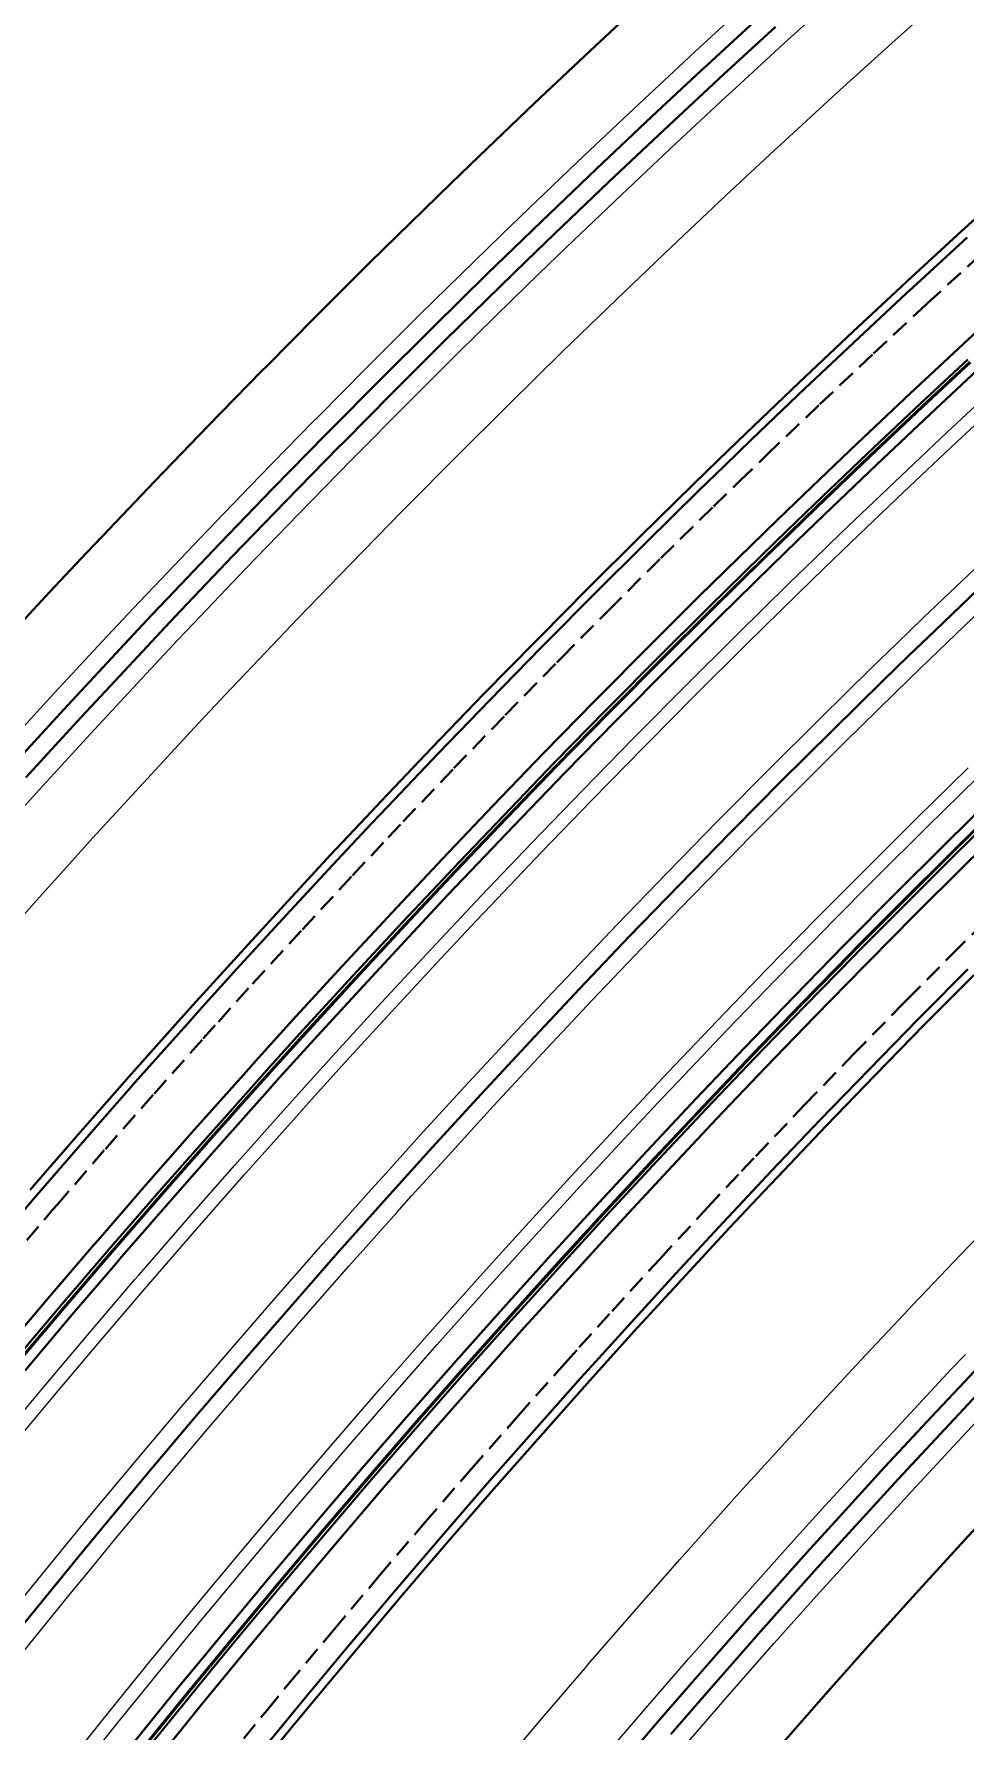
# Model space of a CAD drawing. Header units: feet. Extents: x 85617 to 85865, y 436878 to 437298.
# Drawn here: x 85705.19 to 85731.01, y 437160.86 to 437207.9 of the extents above; entities that cross this region are included whole.
import ezdxf

# ---------------------------------------------------------------- set-up
doc = ezdxf.new("R2010")
doc.units = ezdxf.units.FT
doc.header["$MEASUREMENT"] = 0
for name, pattern in [('( Dashed )', [0.75, 0.5, -0.25]), ('AM-AS', [16, 10, -2, 2, -2]), ('BV-GELEIDERAIL', [16, 10, -3, -3]), ('VW-3-3_STREEP15-N', [6, 3, -3]), ('VW-DOORGETROKKEN_015-N', [0])]:
    doc.linetypes.add(name, pattern=pattern)
for name, color, linetype, lineweight in [('N-WE-AM-AS-G', 10, 'AM-AS', 13), ('N-WE-BV-GELEIDECONSTRUCTIE_ACHTERZIJDE-G', 210, 'Continuous', 40), ('N-WE-BV-GELEIDECONSTRUCTIE_GELEIDERAIL-G', 210, 'BV-GELEIDERAIL', 40), ('N-WE-BV-GELEIDECONSTRUCTIE_UITBUIGING-G', 30, '( Dashed )', 40), ('N-WE-BV-GELEIDECONSTRUCTIE_VOORZIJDE-G', 210, 'Continuous', 40), ('N-WE-GW-BERM-G', 90, 'Continuous', 40), ('N-WE-GW-GRONDWERKLIJN_TEEN-G', 90, 'Continuous', 0), ('N-WE-GW-WATERGANG_BODEM-G', 90, 'Continuous', 40), ('N-WE-GW-WATERGANG_INSTEEK-G', 90, 'Continuous', 40), ('N-WE-GW-WATERGANG_WATERLIJN_WINTERPEIL-G', 7, 'Continuous', 0), ('N-WE-GW-ZANDLIJN-G', 20, 'Continuous', 40), ('N-WE-VH-KANTVERHARDING-G', 7, 'Continuous', 0), ('N-WE-VH-VERHARDING_KNIKLIJN-G', 251, 'Continuous', 40), ('N-WE-VW-MARKERING_LANGS_STREEP_33_015-G', 7, 'VW-3-3_STREEP15-N', 0), ('N-WE-VW-MARKERING_LANGS_STREEP_DOORGETROKKEN_015-G', 7, 'VW-DOORGETROKKEN_015-N', 0)]:
    doc.layers.add(name, color=color, linetype=linetype, lineweight=lineweight)

msp = doc.modelspace()

# ---------------------------------------------------------------- linework, layer by layer
at = {"layer": 'N-WE-AM-AS-G'}
msp.add_polyline3d([(85704.53, 437163.363, 3), (85706.106, 437165.303, 3), (85707.699, 437167.23, 3), (85709.308, 437169.143, 3), (85710.932, 437171.044, 3), (85712.573, 437172.93, 3), (85714.229, 437174.803, 3), (85715.9, 437176.662, 3), (85717.587, 437178.507, 3), (85719.29, 437180.338, 3), (85721.007, 437182.155, 3), (85722.74, 437183.957, 3), (85724.487, 437185.745, 3), (85726.25, 437187.518, 3), (85728.027, 437189.276, 3), (85729.818, 437191.02, 3), (85731.625, 437192.748, 3)], dxfattribs=at)
at = {"layer": 'N-WE-BV-GELEIDECONSTRUCTIE_ACHTERZIJDE-G'}
for points in [[(85704.327, 437171.365, 2.804), (85705.641, 437172.919, 2.804), (85706.85, 437174.332, 2.804), (85706.964, 437174.465, 2.804), (85708.298, 437176.002, 2.804), (85709.642, 437177.529, 2.804), (85710.997, 437179.048, 2.804), (85711.416, 437179.514, 2.804), (85712.361, 437180.558, 2.804), (85713.735, 437182.059, 2.804), (85715.12, 437183.55, 2.804), (85716.098, 437184.592, 2.804), (85716.514, 437185.032, 2.804), (85717.918, 437186.505, 2.804), (85719.332, 437187.968, 2.804), (85720.756, 437189.422, 2.804), (85720.894, 437189.562, 2.804), (85722.189, 437190.867, 2.804), (85723.632, 437192.302, 2.804), (85725.085, 437193.727, 2.804), (85725.8, 437194.422, 2.804), (85726.547, 437195.143, 2.804), (85728.018, 437196.548, 2.804), (85729.499, 437197.944, 2.804), (85730.816, 437199.171, 2.804), (85730.989, 437199.33, 2.804), (85732.488, 437200.706, 2.804)], [(85704.327, 437171.365, 3.594), (85705.641, 437172.919, 3.594), (85706.85, 437174.332, 3.594), (85706.964, 437174.465, 3.594), (85708.298, 437176.002, 3.594), (85709.642, 437177.529, 3.594), (85710.997, 437179.048, 3.594), (85711.416, 437179.514, 3.594), (85712.361, 437180.558, 3.594), (85713.735, 437182.059, 3.594), (85715.12, 437183.55, 3.594), (85716.098, 437184.592, 3.594), (85716.514, 437185.032, 3.594), (85717.918, 437186.505, 3.594), (85719.332, 437187.968, 3.594), (85720.756, 437189.422, 3.594), (85720.894, 437189.562, 3.594), (85722.189, 437190.867, 3.594), (85723.632, 437192.302, 3.594), (85725.085, 437193.727, 3.594), (85725.8, 437194.422, 3.594), (85726.547, 437195.143, 3.594), (85728.018, 437196.548, 3.594), (85729.499, 437197.944, 3.594), (85730.816, 437199.171, 3.594), (85730.989, 437199.33, 3.594), (85732.488, 437200.706, 3.594)], [(85708.61, 437160.076, 2.804), (85709.848, 437161.602, 2.804), (85710.495, 437162.392, 2.804), (85711.096, 437163.119, 2.804), (85712.354, 437164.629, 2.804), (85713.622, 437166.13, 2.804), (85714.79, 437167.494, 2.804), (85714.9, 437167.622, 2.804), (85716.188, 437169.106, 2.804), (85717.486, 437170.582, 2.804), (85718.794, 437172.048, 2.804), (85719.199, 437172.499, 2.804), (85720.112, 437173.506, 2.804), (85721.439, 437174.956, 2.804), (85722.776, 437176.396, 2.804), (85723.72, 437177.402, 2.804), (85724.122, 437177.827, 2.804), (85725.478, 437179.249, 2.804), (85726.844, 437180.663, 2.804), (85728.218, 437182.067, 2.804), (85728.351, 437182.201, 2.804), (85729.603, 437183.461, 2.804), (85730.996, 437184.847, 2.804), (85732.399, 437186.223, 2.804)], [(85708.61, 437160.076, 3.594), (85709.848, 437161.602, 3.594), (85710.495, 437162.392, 3.594), (85711.096, 437163.119, 3.594), (85712.354, 437164.629, 3.594), (85713.622, 437166.13, 3.594), (85714.79, 437167.494, 3.594), (85714.9, 437167.622, 3.594), (85716.188, 437169.106, 3.594), (85717.486, 437170.582, 3.594), (85718.794, 437172.048, 3.594), (85719.199, 437172.499, 3.594), (85720.112, 437173.506, 3.594), (85721.439, 437174.956, 3.594), (85722.776, 437176.396, 3.594), (85723.72, 437177.402, 3.594), (85724.122, 437177.827, 3.594), (85725.478, 437179.249, 3.594), (85726.844, 437180.663, 3.594), (85728.218, 437182.067, 3.594), (85728.351, 437182.201, 3.594), (85729.603, 437183.461, 3.594), (85730.996, 437184.847, 3.594), (85732.399, 437186.223, 3.594)]]:
    msp.add_polyline3d(points, dxfattribs=at)
at = {"layer": 'N-WE-BV-GELEIDECONSTRUCTIE_GELEIDERAIL-G'}
for points in [[(85704.634, 437171.108, 2.824), (85705.945, 437172.66, 2.824), (85707.153, 437174.071, 2.824), (85707.267, 437174.204, 2.824), (85708.599, 437175.738, 2.824), (85709.942, 437177.264, 2.824), (85711.294, 437178.781, 2.824), (85711.713, 437179.246, 2.824), (85712.657, 437180.289, 2.824), (85714.03, 437181.787, 2.824), (85715.412, 437183.277, 2.824), (85716.389, 437184.317, 2.824), (85716.805, 437184.757, 2.824), (85718.207, 437186.228, 2.824), (85719.619, 437187.69, 2.824), (85721.041, 437189.142, 2.824), (85721.178, 437189.281, 2.824), (85722.472, 437190.584, 2.824), (85723.913, 437192.017, 2.824), (85725.364, 437193.441, 2.824), (85726.079, 437194.135, 2.824), (85726.824, 437194.854, 2.824), (85728.293, 437196.258, 2.824), (85729.772, 437197.652, 2.824), (85731.088, 437198.877, 2.824)], [(85708.298, 437160.327, 2.824), (85709.538, 437161.855, 2.824), (85710.186, 437162.646, 2.824), (85710.788, 437163.375, 2.824), (85712.047, 437164.886, 2.824), (85713.317, 437166.389, 2.824), (85714.487, 437167.755, 2.824), (85714.597, 437167.884, 2.824), (85715.887, 437169.37, 2.824), (85717.187, 437170.847, 2.824), (85718.497, 437172.316, 2.824), (85718.902, 437172.766, 2.824), (85719.816, 437173.776, 2.824), (85721.145, 437175.227, 2.824), (85722.484, 437176.669, 2.824), (85723.429, 437177.676, 2.824), (85723.832, 437178.102, 2.824), (85725.19, 437179.526, 2.824), (85726.557, 437180.941, 2.824), (85727.934, 437182.347, 2.824), (85728.067, 437182.482, 2.824), (85729.32, 437183.744, 2.824), (85730.715, 437185.132, 2.824), (85732.119, 437186.51, 2.824)]]:
    msp.add_polyline3d(points, dxfattribs=at)
at = {"layer": 'N-WE-BV-GELEIDECONSTRUCTIE_UITBUIGING-G'}
for points in [[(85704.498, 437173.891, 2.729), (85705.713, 437175.311, 2.729), (85705.828, 437175.444, 2.729), (85707.169, 437176.989, 2.729), (85708.519, 437178.524, 2.729), (85709.88, 437180.05, 2.729), (85710.302, 437180.519, 2.729), (85711.251, 437181.567, 2.729), (85712.633, 437183.075, 2.729), (85714.024, 437184.574, 2.729), (85715.007, 437185.621, 2.729), (85715.425, 437186.064, 2.729), (85716.836, 437187.544, 2.729), (85718.257, 437189.014, 2.729), (85719.688, 437190.475, 2.729), (85719.826, 437190.616, 2.729), (85721.128, 437191.927, 2.729), (85722.578, 437193.369, 2.729), (85724.038, 437194.801, 2.729), (85724.757, 437195.5, 2.729), (85725.507, 437196.224, 2.729), (85726.985, 437197.636, 2.729), (85728.473, 437199.039, 2.729), (85729.797, 437200.272, 2.729), (85729.971, 437200.432, 2.729), (85731.477, 437201.815, 2.729)], [(85711.009, 437160.653, 2.729), (85711.653, 437161.439, 2.729), (85712.251, 437162.163, 2.729), (85713.503, 437163.665, 2.729), (85714.765, 437165.158, 2.729), (85715.926, 437166.515, 2.729), (85716.036, 437166.643, 2.729), (85717.318, 437168.119, 2.729), (85718.609, 437169.587, 2.729), (85719.91, 437171.046, 2.729), (85720.313, 437171.494, 2.729), (85721.221, 437172.497, 2.729), (85722.542, 437173.939, 2.729), (85723.872, 437175.372, 2.729), (85724.811, 437176.372, 2.729), (85725.211, 437176.796, 2.729), (85726.56, 437178.211, 2.729), (85727.919, 437179.617, 2.729), (85729.287, 437181.014, 2.729), (85729.419, 437181.148, 2.729), (85730.664, 437182.401, 2.729), (85732.05, 437183.78, 2.729)]]:
    msp.add_polyline3d(points, dxfattribs=at)
at = {"layer": 'N-WE-BV-GELEIDECONSTRUCTIE_VOORZIJDE-G'}
for points in [[(85704.94, 437170.851, 2.844), (85706.25, 437172.401, 2.844), (85707.456, 437173.81, 2.844), (85707.57, 437173.942, 2.844), (85708.901, 437175.475, 2.844), (85710.241, 437176.999, 2.844), (85711.592, 437178.514, 2.844), (85712.01, 437178.979, 2.844), (85712.953, 437180.02, 2.844), (85714.324, 437181.516, 2.844), (85715.704, 437183.004, 2.844), (85716.68, 437184.043, 2.844), (85717.095, 437184.482, 2.844), (85718.495, 437185.951, 2.844), (85719.906, 437187.411, 2.844), (85721.326, 437188.861, 2.844), (85721.463, 437189, 2.844), (85722.755, 437190.302, 2.844), (85724.194, 437191.733, 2.844), (85725.643, 437193.154, 2.844), (85726.357, 437193.848, 2.844), (85727.101, 437194.566, 2.844), (85728.569, 437195.968, 2.844), (85730.045, 437197.36, 2.844), (85731.359, 437198.583, 2.844)], [(85704.94, 437170.851, 3.594), (85706.25, 437172.401, 3.594), (85707.456, 437173.81, 3.594), (85707.57, 437173.942, 3.594), (85708.901, 437175.475, 3.594), (85710.241, 437176.999, 3.594), (85711.592, 437178.514, 3.594), (85712.01, 437178.979, 3.594), (85712.953, 437180.02, 3.594), (85714.324, 437181.516, 3.594), (85715.704, 437183.004, 3.594), (85716.68, 437184.043, 3.594), (85717.095, 437184.482, 3.594), (85718.495, 437185.951, 3.594), (85719.906, 437187.411, 3.594), (85721.326, 437188.861, 3.594), (85721.463, 437189, 3.594), (85722.755, 437190.302, 3.594), (85724.194, 437191.733, 3.594), (85725.643, 437193.154, 3.594), (85726.357, 437193.848, 3.594), (85727.101, 437194.566, 3.594), (85728.569, 437195.968, 3.594), (85730.045, 437197.36, 3.594), (85731.359, 437198.583, 3.594)], [(85707.987, 437160.577, 2.844), (85709.228, 437162.108, 2.844), (85709.877, 437162.9, 2.844), (85710.479, 437163.63, 2.844), (85711.741, 437165.143, 2.844), (85713.013, 437166.648, 2.844), (85714.184, 437168.016, 2.844), (85714.294, 437168.145, 2.844), (85715.586, 437169.633, 2.844), (85716.888, 437171.112, 2.844), (85718.199, 437172.583, 2.844), (85718.605, 437173.034, 2.844), (85719.52, 437174.045, 2.844), (85720.851, 437175.498, 2.844), (85722.191, 437176.942, 2.844), (85723.138, 437177.951, 2.844), (85723.541, 437178.377, 2.844), (85724.901, 437179.803, 2.844), (85726.27, 437181.22, 2.844), (85727.649, 437182.628, 2.844), (85727.782, 437182.763, 2.844), (85729.037, 437184.027, 2.844), (85730.434, 437185.416, 2.844), (85731.84, 437186.796, 2.844)], [(85707.987, 437160.577, 3.594), (85709.228, 437162.108, 3.594), (85709.877, 437162.9, 3.594), (85710.479, 437163.63, 3.594), (85711.741, 437165.143, 3.594), (85713.013, 437166.648, 3.594), (85714.184, 437168.016, 3.594), (85714.294, 437168.145, 3.594), (85715.586, 437169.633, 3.594), (85716.888, 437171.112, 3.594), (85718.199, 437172.583, 3.594), (85718.605, 437173.034, 3.594), (85719.52, 437174.045, 3.594), (85720.851, 437175.498, 3.594), (85722.191, 437176.942, 3.594), (85723.138, 437177.951, 3.594), (85723.541, 437178.377, 3.594), (85724.901, 437179.803, 3.594), (85726.27, 437181.22, 3.594), (85727.649, 437182.628, 3.594), (85727.782, 437182.763, 3.594), (85729.037, 437184.027, 3.594), (85730.434, 437185.416, 3.594), (85731.84, 437186.796, 3.594)]]:
    msp.add_polyline3d(points, dxfattribs=at)
at = {"layer": 'N-WE-GW-BERM-G'}
for points in [[(85704.041, 437174.28, 2.699), (85705.259, 437175.702, 2.699), (85705.374, 437175.836, 2.699), (85706.717, 437177.383, 2.699), (85708.07, 437178.922, 2.699), (85709.434, 437180.451, 2.699), (85709.856, 437180.92, 2.699), (85710.808, 437181.971, 2.699), (85712.192, 437183.482, 2.699), (85713.585, 437184.984, 2.699), (85714.57, 437186.033, 2.699), (85714.989, 437186.476, 2.699), (85716.403, 437187.959, 2.699), (85717.827, 437189.433, 2.699), (85719.26, 437190.897, 2.699), (85719.399, 437191.037, 2.699), (85720.704, 437192.351, 2.699), (85722.156, 437193.796, 2.699), (85723.619, 437195.231, 2.699), (85724.34, 437195.931, 2.699), (85725.091, 437196.656, 2.699), (85726.572, 437198.071, 2.699), (85728.063, 437199.477, 2.699), (85729.39, 437200.712, 2.699), (85729.563, 437200.872, 2.699), (85731.073, 437202.258, 2.699)], [(85711.474, 437160.273, 2.699), (85712.117, 437161.058, 2.699), (85712.713, 437161.78, 2.699), (85713.962, 437163.279, 2.699), (85715.222, 437164.769, 2.699), (85716.381, 437166.124, 2.699), (85716.491, 437166.251, 2.699), (85717.77, 437167.725, 2.699), (85719.058, 437169.189, 2.699), (85720.357, 437170.646, 2.699), (85720.759, 437171.093, 2.699), (85721.665, 437172.093, 2.699), (85722.983, 437173.532, 2.699), (85724.31, 437174.962, 2.699), (85725.248, 437175.961, 2.699), (85725.647, 437176.383, 2.699), (85726.993, 437177.795, 2.699), (85728.349, 437179.198, 2.699), (85729.714, 437180.592, 2.699), (85729.846, 437180.726, 2.699), (85731.088, 437181.977, 2.699)]]:
    msp.add_polyline3d(points, dxfattribs=at)
at = {"layer": 'N-WE-GW-GRONDWERKLIJN_TEEN-G'}
for points in [[(85704.029, 437182.501, 0), (85705.417, 437184.057, 0), (85705.846, 437184.534, 0), (85706.815, 437185.604, 0), (85708.223, 437187.141, 0), (85709.641, 437188.669, 0), (85710.643, 437189.737, 0), (85711.07, 437190.188, 0), (85712.509, 437191.697, 0), (85713.957, 437193.196, 0), (85715.416, 437194.686, 0), (85715.557, 437194.829, 0), (85716.885, 437196.166, 0), (85718.363, 437197.636, 0), (85719.851, 437199.096, 0), (85720.584, 437199.809, 0), (85721.349, 437200.547, 0), (85722.856, 437201.987, 0), (85724.373, 437203.417, 0), (85725.723, 437204.674, 0), (85725.9, 437204.837, 0), (85727.436, 437206.247, 0), (85728.981, 437207.646, 0), (85730.536, 437209.036, 0)], [(85718.097, 437159.809, 0), (85719.333, 437161.272, 0), (85720.471, 437162.601, 0), (85720.579, 437162.726, 0), (85721.834, 437164.173, 0), (85723.099, 437165.61, 0), (85724.374, 437167.04, 0), (85724.768, 437167.478, 0), (85725.658, 437168.461, 0), (85726.951, 437169.873, 0), (85728.254, 437171.276, 0), (85729.175, 437172.257, 0), (85729.566, 437172.671, 0), (85730.888, 437174.057, 0), (85732.219, 437175.435, 0)]]:
    msp.add_polyline3d(points, dxfattribs=at)
at = {"layer": 'N-WE-GW-WATERGANG_BODEM-G'}
for points in [[(85704.596, 437187.623, -1.25), (85706.017, 437189.175, -1.25), (85707.449, 437190.718, -1.25), (85708.461, 437191.795, -1.25), (85708.892, 437192.251, -1.25), (85710.344, 437193.774, -1.25), (85711.807, 437195.288, -1.25), (85713.279, 437196.792, -1.25), (85713.422, 437196.936, -1.25), (85714.762, 437198.286, -1.25), (85716.255, 437199.77, -1.25), (85717.757, 437201.245, -1.25), (85718.497, 437201.964, -1.25), (85719.269, 437202.709, -1.25), (85720.791, 437204.163, -1.25), (85722.323, 437205.607, -1.25), (85723.686, 437206.875, -1.25), (85723.864, 437207.04, -1.25), (85725.415, 437208.464, -1.25)], [(85704.966, 437187.286, -1.25), (85706.385, 437188.836, -1.25), (85707.815, 437190.376, -1.25), (85708.825, 437191.452, -1.25), (85709.255, 437191.907, -1.25), (85710.705, 437193.428, -1.25), (85712.165, 437194.939, -1.25), (85713.636, 437196.441, -1.25), (85713.778, 437196.585, -1.25), (85715.116, 437197.933, -1.25), (85716.606, 437199.415, -1.25), (85718.106, 437200.887, -1.25), (85718.845, 437201.605, -1.25), (85719.616, 437202.348, -1.25), (85721.135, 437203.8, -1.25), (85722.665, 437205.242, -1.25), (85724.025, 437206.508, -1.25), (85724.203, 437206.673, -1.25), (85725.752, 437208.094, -1.25)], [(85721.238, 437159.652, -1.25), (85722.366, 437160.97, -1.25), (85722.472, 437161.094, -1.25), (85723.717, 437162.527, -1.25), (85724.971, 437163.953, -1.25), (85726.234, 437165.37, -1.25), (85726.625, 437165.804, -1.25), (85727.507, 437166.778, -1.25), (85728.789, 437168.178, -1.25), (85730.081, 437169.57, -1.25), (85730.993, 437170.541, -1.25), (85731.382, 437170.952, -1.25)], [(85722.851, 437160.767, -1.25), (85724.093, 437162.198, -1.25), (85725.345, 437163.621, -1.25), (85726.606, 437165.036, -1.25), (85726.997, 437165.47, -1.25), (85727.877, 437166.442, -1.25), (85729.157, 437167.839, -1.25), (85730.446, 437169.228, -1.25), (85731.357, 437170.198, -1.25)]]:
    msp.add_polyline3d(points, dxfattribs=at)
at = {"layer": 'N-WE-GW-WATERGANG_INSTEEK-G'}
for points in [[(85704.18, 437190.87, 0), (85705.623, 437192.424, 0), (85706.643, 437193.511, 0), (85707.077, 437193.97, 0), (85708.541, 437195.505, 0), (85710.015, 437197.031, 0), (85711.499, 437198.547, 0), (85711.642, 437198.692, 0), (85712.993, 437200.053, 0), (85714.498, 437201.549, 0), (85716.012, 437203.035, 0), (85716.758, 437203.76, 0), (85717.536, 437204.511, 0), (85719.07, 437205.976, 0), (85720.614, 437207.432, 0), (85721.987, 437208.71, 0)], [(85725.976, 437160.553, 0), (85727.217, 437161.964, 0), (85728.467, 437163.366, 0), (85728.854, 437163.796, 0), (85729.726, 437164.759, 0), (85730.995, 437166.145, 0), (85732.273, 437167.521, 0)]]:
    msp.add_polyline3d(points, dxfattribs=at)
at = {"layer": 'N-WE-GW-WATERGANG_WATERLIJN_WINTERPEIL-G'}
for points in [[(85704.361, 437185.873, -1), (85705.335, 437186.95, -1), (85706.753, 437188.497, -1), (85708.18, 437190.035, -1), (85709.189, 437191.109, -1), (85709.618, 437191.563, -1), (85711.066, 437193.082, -1), (85712.524, 437194.591, -1), (85713.992, 437196.09, -1), (85714.133, 437196.234, -1), (85715.47, 437197.579, -1), (85716.957, 437199.059, -1), (85718.455, 437200.529, -1), (85719.193, 437201.246, -1), (85719.962, 437201.988, -1), (85721.48, 437203.438, -1), (85723.006, 437204.877, -1), (85724.365, 437206.142, -1), (85724.543, 437206.306, -1), (85726.088, 437207.725, -1), (85727.644, 437209.133, -1)], [(85704.226, 437187.959, -1), (85705.65, 437189.514, -1), (85707.084, 437191.059, -1), (85708.097, 437192.138, -1), (85708.529, 437192.595, -1), (85709.983, 437194.12, -1), (85711.448, 437195.637, -1), (85712.923, 437197.143, -1), (85713.066, 437197.288, -1), (85714.408, 437198.64, -1), (85715.903, 437200.126, -1), (85717.408, 437201.603, -1), (85718.15, 437202.323, -1), (85718.923, 437203.069, -1), (85720.447, 437204.526, -1), (85721.981, 437205.972, -1), (85723.346, 437207.242, -1), (85723.525, 437207.408, -1), (85725.078, 437208.833, -1)], [(85720.857, 437159.976, -1), (85721.987, 437161.296, -1), (85722.094, 437161.42, -1), (85723.34, 437162.856, -1), (85724.597, 437164.284, -1), (85725.862, 437165.704, -1), (85726.254, 437166.139, -1), (85727.137, 437167.115, -1), (85728.422, 437168.517, -1), (85729.716, 437169.911, -1), (85730.63, 437170.884, -1), (85731.019, 437171.296, -1)], [(85723.23, 437160.441, -1), (85724.47, 437161.869, -1), (85725.719, 437163.29, -1), (85726.978, 437164.702, -1), (85727.368, 437165.135, -1), (85728.247, 437166.105, -1), (85729.525, 437167.5, -1), (85730.812, 437168.887, -1), (85731.721, 437169.855, -1)]]:
    msp.add_polyline3d(points, dxfattribs=at)
at = {"layer": 'N-WE-GW-ZANDLIJN-G'}
for points in [[(85705.083, 437175.854, 0), (85705.198, 437175.988, 0), (85706.542, 437177.536, 0), (85707.896, 437179.076, 0), (85709.261, 437180.606, 0), (85709.684, 437181.076, 0), (85710.636, 437182.127, 0), (85712.021, 437183.639, 0), (85713.416, 437185.142, 0), (85714.401, 437186.192, 0), (85714.821, 437186.636, 0), (85716.236, 437188.12, 0), (85717.66, 437189.595, 0), (85719.095, 437191.06, 0), (85719.234, 437191.2, 0), (85720.539, 437192.515, 0), (85721.993, 437193.961, 0), (85723.457, 437195.397, 0), (85724.178, 437196.098, 0), (85724.93, 437196.823, 0), (85726.412, 437198.24, 0), (85727.904, 437199.646, 0), (85729.232, 437200.882, 0), (85729.406, 437201.043, 0), (85730.916, 437202.43, 0), (85732.436, 437203.806, 0)], [(85705.083, 437175.854, 0), (85705.198, 437175.988, 0), (85706.542, 437177.536, 0), (85707.896, 437179.076, 0), (85709.261, 437180.606, 0), (85709.684, 437181.076, 0), (85710.636, 437182.127, 0), (85712.021, 437183.639, 0), (85713.416, 437185.142, 0), (85714.401, 437186.192, 0), (85714.821, 437186.636, 0), (85716.236, 437188.12, 0), (85717.66, 437189.595, 0), (85719.095, 437191.06, 0), (85719.234, 437191.2, 0), (85720.539, 437192.515, 0), (85721.993, 437193.961, 0), (85723.457, 437195.397, 0), (85724.178, 437196.098, 0), (85724.93, 437196.823, 0), (85726.412, 437198.24, 0), (85727.904, 437199.646, 0), (85729.232, 437200.882, 0), (85729.406, 437201.043, 0), (85730.916, 437202.43, 0), (85732.436, 437203.806, 0)], [(85704.702, 437171.05, 1.881), (85706.013, 437172.602, 1.881), (85707.221, 437174.013, 1.881), (85707.335, 437174.145, 1.881), (85708.667, 437175.68, 1.881), (85710.009, 437177.205, 1.881), (85711.361, 437178.721, 1.881), (85711.779, 437179.187, 1.881), (85712.723, 437180.229, 1.881), (85714.095, 437181.727, 1.881), (85715.477, 437183.216, 1.881), (85716.454, 437184.256, 1.881), (85716.869, 437184.696, 1.881), (85718.271, 437186.166, 1.881), (85719.683, 437187.627, 1.881), (85721.104, 437189.079, 1.881), (85721.242, 437189.218, 1.881), (85722.535, 437190.521, 1.881), (85723.976, 437191.954, 1.881), (85725.426, 437193.377, 1.881), (85726.141, 437194.071, 1.881), (85726.886, 437194.79, 1.881), (85728.355, 437196.193, 1.881), (85729.833, 437197.587, 1.881), (85731.148, 437198.812, 1.881)], [(85704.702, 437171.05, 1.881), (85706.013, 437172.602, 1.881), (85707.221, 437174.013, 1.881), (85707.335, 437174.145, 1.881), (85708.667, 437175.68, 1.881), (85710.009, 437177.205, 1.881), (85711.361, 437178.721, 1.881), (85711.779, 437179.187, 1.881), (85712.723, 437180.229, 1.881), (85714.095, 437181.727, 1.881), (85715.477, 437183.216, 1.881), (85716.454, 437184.256, 1.881), (85716.869, 437184.696, 1.881), (85718.271, 437186.166, 1.881), (85719.683, 437187.627, 1.881), (85721.104, 437189.079, 1.881), (85721.242, 437189.218, 1.881), (85722.535, 437190.521, 1.881), (85723.976, 437191.954, 1.881), (85725.426, 437193.377, 1.881), (85726.141, 437194.071, 1.881), (85726.886, 437194.79, 1.881), (85728.355, 437196.193, 1.881), (85729.833, 437197.587, 1.881), (85731.148, 437198.812, 1.881)], [(85704.721, 437171.034, 1.882), (85706.033, 437172.586, 1.882), (85707.24, 437173.996, 1.882), (85707.354, 437174.129, 1.882), (85708.686, 437175.663, 1.882), (85710.027, 437177.188, 1.882), (85711.38, 437178.704, 1.882), (85711.798, 437179.17, 1.882), (85712.742, 437180.212, 1.882), (85714.114, 437181.71, 1.882), (85715.496, 437183.199, 1.882), (85716.472, 437184.239, 1.882), (85716.888, 437184.678, 1.882), (85718.29, 437186.149, 1.882), (85719.701, 437187.61, 1.882), (85721.122, 437189.061, 1.882), (85721.26, 437189.201, 1.882), (85722.553, 437190.503, 1.882), (85723.994, 437191.936, 1.882), (85725.444, 437193.359, 1.882), (85726.158, 437194.053, 1.882), (85726.903, 437194.772, 1.882), (85728.372, 437196.175, 1.882), (85729.85, 437197.569, 1.882), (85731.166, 437198.793, 1.882)], [(85704.721, 437171.034, 1.882), (85706.033, 437172.586, 1.882), (85707.24, 437173.996, 1.882), (85707.354, 437174.129, 1.882), (85708.686, 437175.663, 1.882), (85710.027, 437177.188, 1.882), (85711.38, 437178.704, 1.882), (85711.798, 437179.17, 1.882), (85712.742, 437180.212, 1.882), (85714.114, 437181.71, 1.882), (85715.496, 437183.199, 1.882), (85716.472, 437184.239, 1.882), (85716.888, 437184.678, 1.882), (85718.29, 437186.149, 1.882), (85719.701, 437187.61, 1.882), (85721.122, 437189.061, 1.882), (85721.26, 437189.201, 1.882), (85722.553, 437190.503, 1.882), (85723.994, 437191.936, 1.882), (85725.444, 437193.359, 1.882), (85726.158, 437194.053, 1.882), (85726.903, 437194.772, 1.882), (85728.372, 437196.175, 1.882), (85729.85, 437197.569, 1.882), (85731.166, 437198.793, 1.882)], [(85704.53, 437163.363, 2), (85705.79, 437164.916, 2), (85706.449, 437165.72, 2), (85707.06, 437166.461, 2), (85708.341, 437167.997, 2), (85709.631, 437169.525, 2), (85710.82, 437170.913, 2), (85710.932, 437171.044, 2), (85712.243, 437172.554, 2), (85713.564, 437174.056, 2), (85714.895, 437175.548, 2), (85715.307, 437176.006, 2), (85716.236, 437177.032, 2), (85717.587, 437178.507, 2), (85718.948, 437179.973, 2), (85719.909, 437180.997, 2), (85720.318, 437181.43, 2), (85721.698, 437182.877, 2), (85723.088, 437184.315, 2), (85724.487, 437185.745, 2), (85724.622, 437185.882, 2), (85725.896, 437187.164, 2), (85727.314, 437188.574, 2), (85728.742, 437189.975, 2), (85729.445, 437190.659, 2), (85730.178, 437191.366, 2), (85731.625, 437192.748, 2)], [(85704.53, 437163.363, 2), (85705.79, 437164.916, 2), (85706.449, 437165.72, 2), (85707.06, 437166.461, 2), (85708.341, 437167.997, 2), (85709.631, 437169.525, 2), (85710.82, 437170.913, 2), (85710.932, 437171.044, 2), (85712.243, 437172.554, 2), (85713.564, 437174.056, 2), (85714.895, 437175.548, 2), (85715.307, 437176.006, 2), (85716.236, 437177.032, 2), (85717.587, 437178.507, 2), (85718.948, 437179.973, 2), (85719.909, 437180.997, 2), (85720.318, 437181.43, 2), (85721.698, 437182.877, 2), (85723.088, 437184.315, 2), (85724.487, 437185.745, 2), (85724.622, 437185.882, 2), (85725.896, 437187.164, 2), (85727.314, 437188.574, 2), (85728.742, 437189.975, 2), (85729.445, 437190.659, 2), (85730.178, 437191.366, 2), (85731.625, 437192.748, 2)], [(85708.209, 437160.398, 1.882), (85709.449, 437161.927, 1.882), (85710.098, 437162.718, 1.882), (85710.699, 437163.448, 1.882), (85711.96, 437164.96, 1.882), (85713.23, 437166.463, 1.882), (85714.4, 437167.83, 1.882), (85714.511, 437167.958, 1.882), (85715.801, 437169.445, 1.882), (85717.101, 437170.923, 1.882), (85718.411, 437172.392, 1.882), (85718.817, 437172.843, 1.882), (85719.731, 437173.853, 1.882), (85721.061, 437175.304, 1.882), (85722.4, 437176.747, 1.882), (85723.346, 437177.755, 1.882), (85723.749, 437178.181, 1.882), (85725.107, 437179.606, 1.882), (85726.475, 437181.021, 1.882), (85727.852, 437182.428, 1.882), (85727.985, 437182.563, 1.882), (85729.239, 437183.825, 1.882), (85730.634, 437185.213, 1.882), (85732.039, 437186.592, 1.882)], [(85708.209, 437160.398, 1.882), (85709.449, 437161.927, 1.882), (85710.098, 437162.718, 1.882), (85710.699, 437163.448, 1.882), (85711.96, 437164.96, 1.882), (85713.23, 437166.463, 1.882), (85714.4, 437167.83, 1.882), (85714.511, 437167.958, 1.882), (85715.801, 437169.445, 1.882), (85717.101, 437170.923, 1.882), (85718.411, 437172.392, 1.882), (85718.817, 437172.843, 1.882), (85719.731, 437173.853, 1.882), (85721.061, 437175.304, 1.882), (85722.4, 437176.747, 1.882), (85723.346, 437177.755, 1.882), (85723.749, 437178.181, 1.882), (85725.107, 437179.606, 1.882), (85726.475, 437181.021, 1.882), (85727.852, 437182.428, 1.882), (85727.985, 437182.563, 1.882), (85729.239, 437183.825, 1.882), (85730.634, 437185.213, 1.882), (85732.039, 437186.592, 1.882)], [(85708.229, 437160.382, 1.881), (85709.469, 437161.911, 1.881), (85710.117, 437162.702, 1.881), (85710.719, 437163.431, 1.881), (85711.979, 437164.943, 1.881), (85713.249, 437166.447, 1.881), (85714.419, 437167.814, 1.881), (85714.53, 437167.942, 1.881), (85715.82, 437169.428, 1.881), (85717.12, 437170.906, 1.881), (85718.43, 437172.375, 1.881), (85718.836, 437172.826, 1.881), (85719.75, 437173.836, 1.881), (85721.079, 437175.287, 1.881), (85722.418, 437176.73, 1.881), (85723.364, 437177.737, 1.881), (85723.767, 437178.163, 1.881), (85725.125, 437179.588, 1.881), (85726.493, 437181.004, 1.881), (85727.87, 437182.41, 1.881), (85728.003, 437182.545, 1.881), (85729.256, 437183.807, 1.881), (85730.652, 437185.195, 1.881), (85732.057, 437186.574, 1.881)], [(85708.229, 437160.382, 1.881), (85709.469, 437161.911, 1.881), (85710.117, 437162.702, 1.881), (85710.719, 437163.431, 1.881), (85711.979, 437164.943, 1.881), (85713.249, 437166.447, 1.881), (85714.419, 437167.814, 1.881), (85714.53, 437167.942, 1.881), (85715.82, 437169.428, 1.881), (85717.12, 437170.906, 1.881), (85718.43, 437172.375, 1.881), (85718.836, 437172.826, 1.881), (85719.75, 437173.836, 1.881), (85721.079, 437175.287, 1.881), (85722.418, 437176.73, 1.881), (85723.364, 437177.737, 1.881), (85723.767, 437178.163, 1.881), (85725.125, 437179.588, 1.881), (85726.493, 437181.004, 1.881), (85727.87, 437182.41, 1.881), (85728.003, 437182.545, 1.881), (85729.256, 437183.807, 1.881), (85730.652, 437185.195, 1.881), (85732.057, 437186.574, 1.881)], [(85711.654, 437160.126, 0), (85712.296, 437160.91, 0), (85712.892, 437161.632, 0), (85714.14, 437163.13, 0), (85715.398, 437164.619, 0), (85716.557, 437165.972, 0), (85716.667, 437166.1, 0), (85717.945, 437167.572, 0), (85719.232, 437169.035, 0), (85720.53, 437170.491, 0), (85720.931, 437170.937, 0), (85721.837, 437171.937, 0), (85723.154, 437173.375, 0), (85724.48, 437174.803, 0), (85725.417, 437175.801, 0), (85725.816, 437176.223, 0), (85727.161, 437177.634, 0), (85728.515, 437179.036, 0), (85729.879, 437180.429, 0), (85730.011, 437180.563, 0), (85731.253, 437181.813, 0)], [(85711.654, 437160.126, 0), (85712.296, 437160.91, 0), (85712.892, 437161.632, 0), (85714.14, 437163.13, 0), (85715.398, 437164.619, 0), (85716.557, 437165.972, 0), (85716.667, 437166.1, 0), (85717.945, 437167.572, 0), (85719.232, 437169.035, 0), (85720.53, 437170.491, 0), (85720.931, 437170.937, 0), (85721.837, 437171.937, 0), (85723.154, 437173.375, 0), (85724.48, 437174.803, 0), (85725.417, 437175.801, 0), (85725.816, 437176.223, 0), (85727.161, 437177.634, 0), (85728.515, 437179.036, 0), (85729.879, 437180.429, 0), (85730.011, 437180.563, 0), (85731.253, 437181.813, 0)]]:
    msp.add_polyline3d(points, dxfattribs=at)
at = {"layer": 'N-WE-VH-KANTVERHARDING-G'}
for points in [[(85704.171, 437168.852, 2.906), (85705.468, 437170.408, 2.906), (85706.775, 437171.954, 2.906), (85707.978, 437173.36, 2.906), (85708.092, 437173.492, 2.906), (85709.42, 437175.022, 2.906), (85710.757, 437176.542, 2.906), (85712.105, 437178.053, 2.906), (85712.522, 437178.517, 2.906), (85713.463, 437179.556, 2.906), (85714.83, 437181.049, 2.906), (85716.208, 437182.533, 2.906), (85717.181, 437183.57, 2.906), (85717.595, 437184.008, 2.906), (85718.993, 437185.474, 2.906), (85720.4, 437186.93, 2.906), (85721.817, 437188.377, 2.906), (85721.953, 437188.516, 2.906), (85723.243, 437189.814, 2.906), (85724.679, 437191.242, 2.906), (85726.124, 437192.661, 2.906), (85726.836, 437193.353, 2.906), (85727.579, 437194.069, 2.906), (85729.043, 437195.468, 2.906), (85730.517, 437196.857, 2.906), (85731.828, 437198.078, 2.906)], [(85706.216, 437159.468, 2.906), (85707.45, 437161.01, 2.906), (85708.694, 437162.544, 2.906), (85709.345, 437163.338, 2.906), (85709.949, 437164.069, 2.906), (85711.213, 437165.586, 2.906), (85712.488, 437167.095, 2.906), (85713.661, 437168.466, 2.906), (85713.772, 437168.595, 2.906), (85715.067, 437170.086, 2.906), (85716.372, 437171.569, 2.906), (85717.686, 437173.043, 2.906), (85718.093, 437173.496, 2.906), (85719.01, 437174.509, 2.906), (85720.344, 437175.965, 2.906), (85721.688, 437177.413, 2.906), (85722.637, 437178.424, 2.906), (85723.041, 437178.851, 2.906), (85724.404, 437180.281, 2.906), (85725.776, 437181.701, 2.906), (85727.158, 437183.112, 2.906), (85727.291, 437183.247, 2.906), (85728.549, 437184.514, 2.906), (85729.949, 437185.907, 2.906), (85731.359, 437187.29, 2.906)]]:
    msp.add_polyline3d(points, dxfattribs=at)
at = {"layer": 'N-WE-VH-VERHARDING_KNIKLIJN-G'}
msp.add_polyline3d([(85704.53, 437163.363, 3), (85705.79, 437164.916, 3), (85706.449, 437165.72, 3), (85707.06, 437166.461, 3), (85708.341, 437167.997, 3), (85709.631, 437169.525, 3), (85710.82, 437170.913, 3), (85710.932, 437171.044, 3), (85712.243, 437172.554, 3), (85713.564, 437174.056, 3), (85714.895, 437175.548, 3), (85715.307, 437176.006, 3), (85716.236, 437177.032, 3), (85717.587, 437178.507, 3), (85718.948, 437179.973, 3), (85719.909, 437180.997, 3), (85720.318, 437181.43, 3), (85721.698, 437182.877, 3), (85723.088, 437184.315, 3), (85724.487, 437185.745, 3), (85724.622, 437185.882, 3), (85725.896, 437187.164, 3), (85727.314, 437188.574, 3), (85728.742, 437189.975, 3), (85729.445, 437190.659, 3), (85730.178, 437191.366, 3), (85731.625, 437192.748, 3)], dxfattribs=at)
at = {"layer": 'N-WE-VW-MARKERING_LANGS_STREEP_33_015-G'}
for points in [[(85704.46, 437168.613, 2.916), (85705.755, 437170.166, 2.916), (85707.061, 437171.711, 2.916), (85708.263, 437173.116, 2.916), (85708.376, 437173.247, 2.916), (85709.702, 437174.775, 2.916), (85711.038, 437176.293, 2.916), (85712.384, 437177.803, 2.916), (85712.801, 437178.266, 2.916), (85713.74, 437179.303, 2.916), (85715.106, 437180.795, 2.916), (85716.482, 437182.277, 2.916), (85717.454, 437183.313, 2.916), (85717.868, 437183.75, 2.916), (85719.263, 437185.214, 2.916), (85720.669, 437186.669, 2.916), (85722.084, 437188.114, 2.916), (85722.22, 437188.252, 2.916), (85723.508, 437189.549, 2.916), (85724.942, 437190.976, 2.916), (85726.386, 437192.392, 2.916), (85727.097, 437193.083, 2.916), (85727.839, 437193.799, 2.916), (85729.301, 437195.196, 2.916), (85730.773, 437196.583, 2.916), (85732.082, 437197.802, 2.916)], [(85705.922, 437159.701, 2.916), (85707.158, 437161.245, 2.916), (85708.404, 437162.781, 2.916), (85709.055, 437163.576, 2.916), (85709.66, 437164.308, 2.916), (85710.926, 437165.827, 2.916), (85712.202, 437167.338, 2.916), (85713.377, 437168.711, 2.916), (85713.488, 437168.84, 2.916), (85714.785, 437170.333, 2.916), (85716.091, 437171.818, 2.916), (85717.407, 437173.294, 2.916), (85717.814, 437173.747, 2.916), (85718.733, 437174.761, 2.916), (85720.068, 437176.219, 2.916), (85721.414, 437177.669, 2.916), (85722.364, 437178.681, 2.916), (85722.769, 437179.109, 2.916), (85724.133, 437180.54, 2.916), (85725.507, 437181.962, 2.916), (85726.891, 437183.375, 2.916), (85727.025, 437183.511, 2.916), (85728.284, 437184.779, 2.916), (85729.686, 437186.173, 2.916), (85731.097, 437187.558, 2.916)]]:
    msp.add_polyline3d(points, dxfattribs=at)
at = {"layer": 'N-WE-VW-MARKERING_LANGS_STREEP_DOORGETROKKEN_015-G'}
for points in [[(85704.16, 437163.661, 2.988), (85705.422, 437165.216, 2.988), (85706.082, 437166.022, 2.988), (85706.694, 437166.763, 2.988), (85707.977, 437168.302, 2.988), (85709.27, 437169.832, 2.988), (85710.46, 437171.223, 2.988), (85710.573, 437171.354, 2.988), (85711.886, 437172.867, 2.988), (85713.209, 437174.371, 2.988), (85714.542, 437175.866, 2.988), (85714.955, 437176.324, 2.988), (85715.885, 437177.352, 2.988), (85717.238, 437178.829, 2.988), (85718.601, 437180.297, 2.988), (85719.564, 437181.323, 2.988), (85719.973, 437181.756, 2.988), (85721.356, 437183.206, 2.988), (85722.747, 437184.647, 2.988), (85724.149, 437186.078, 2.988), (85724.284, 437186.215, 2.988), (85725.56, 437187.5, 2.988), (85726.98, 437188.912, 2.988), (85728.41, 437190.315, 2.988), (85729.115, 437191, 2.988), (85729.849, 437191.709, 2.988), (85731.298, 437193.093, 2.988)], [(85704.9, 437163.065, 2.988), (85706.158, 437164.615, 2.988), (85706.816, 437165.418, 2.988), (85707.426, 437166.158, 2.988), (85708.704, 437167.692, 2.988), (85709.993, 437169.217, 2.988), (85711.18, 437170.603, 2.988), (85711.292, 437170.733, 2.988), (85712.601, 437172.241, 2.988), (85713.92, 437173.741, 2.988), (85715.249, 437175.231, 2.988), (85715.66, 437175.688, 2.988), (85716.588, 437176.713, 2.988), (85717.936, 437178.185, 2.988), (85719.295, 437179.649, 2.988), (85720.255, 437180.671, 2.988), (85720.663, 437181.103, 2.988), (85722.041, 437182.548, 2.988), (85723.428, 437183.984, 2.988), (85724.825, 437185.411, 2.988), (85724.96, 437185.548, 2.988), (85726.232, 437186.829, 2.988), (85727.648, 437188.237, 2.988), (85729.073, 437189.635, 2.988), (85729.776, 437190.317, 2.988), (85730.508, 437191.024, 2.988), (85731.952, 437192.403, 2.988)]]:
    msp.add_polyline3d(points, dxfattribs=at)

doc.saveas('drawing.dxf')
